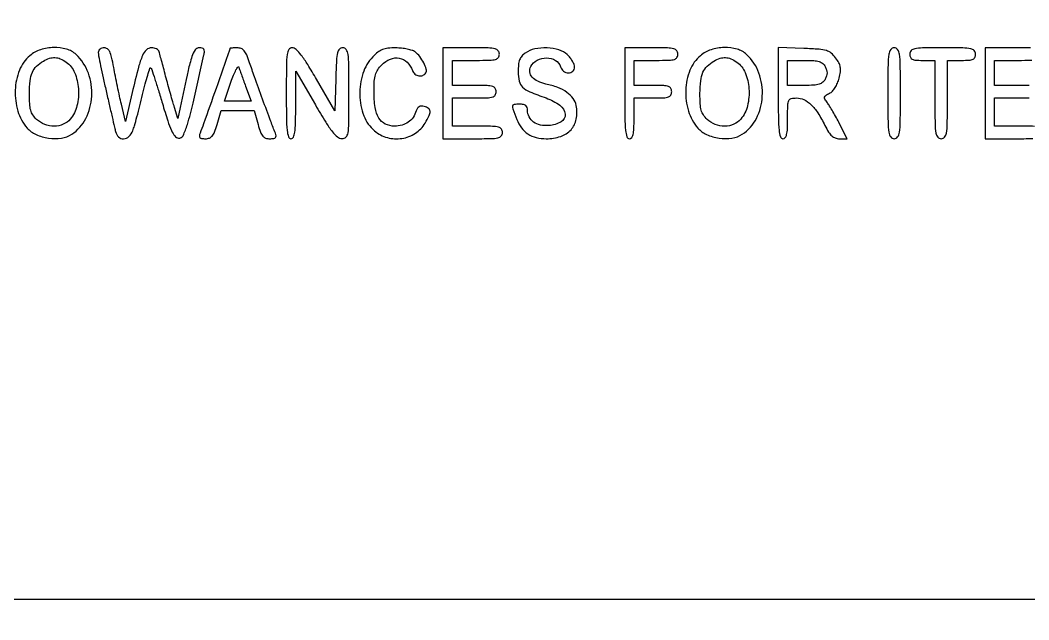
# Model space of a CAD drawing. Extents: x 0 to 1066, y 0 to 761.
# Drawn here: x 853.03 to 880.26, y 336.41 to 352.6 of the extents above; entities that cross this region are included whole.
import ezdxf

# ---------------------------------------------------------------- set-up
doc = ezdxf.new("R2010")
doc.units = 0
doc.header["$MEASUREMENT"] = 0

msp = doc.modelspace()

# ---------------------------------------------------------------- linework, layer by layer
for points in [[(183.390323, 95.266879, 0.000001), (192.989143, 95.254457, 0.000118)], [(479.458836, 95.240684, -0.000004), (502.524384, 95.211821, -0.198594)], [(710.559243, 95.267872, -0.000023), (733.258836, 95.240684, -0.000004), (756.324384, 95.211821, -0.198594)], [(416.092229, 95.24091, -0.000004), (439.072908, 95.212432, -0.198597)], [(542.992229, 95.24091, -0.000004), (565.972908, 95.212432, -0.198597)], [(606.442229, 95.24091, -0.000004), (629.422908, 95.212432, -0.198597)], [(669.892229, 95.24091, -0.000004), (692.872908, 95.212432, -0.198597)], [(880.302522, 351.847249, 0.004487), (879.84, 351.8514), (879.0786, 351.8514), (879.0786, 350.6247), (879.0786, 349.398), (879.8823, 349.398, 0.004147), (880.373009, 349.40207, 0.047763)], [(880.274492, 350.831593, 0.006583), (879.9246, 350.8362), (879.3324, 350.8362), (879.3324, 351.1746), (879.3324, 351.513), (879.9669, 351.513, 0.005909), (880.344926, 351.517467, 0.059311)], [(880.415378, 349.732053, 0.005351), (880.0092, 349.7364), (879.3324, 349.7364), (879.3324, 350.1171), (879.3324, 350.4978), (879.9246, 350.4978, 0.006583), (880.274492, 350.502407, 0.063075)]]:
    msp.add_lwpolyline(points, format="xyb")
for points in [[(409.06215, 749.15415), (40.8618, 749.132981), (40.8618, 380.65769), (40.8618, 12.1824), (501.2973, 12.1824), (961.7328, 12.1824), (961.7328, 380.646631), (961.7328, 749.110861), (961.41555, 749.1633, 0.040886), (961.153339, 749.184871, 0.000002), (934.190609, 749.194398, 0.000089), (904.448031, 749.199508, 0.000054), (869.1804, 749.195529, -0.000029), (813.61687, 749.186499, -0.000004), (696.10453, 749.175037, -0.000004), (556.774728, 749.163736, -0.000004)], [(853.290403, 351.639373, 0.123885), (853.007212, 351.246677, 0.085485), (852.893637, 350.707757, 0.082885), (852.966108, 350.145736, 0.104562), (853.217839, 349.687126, 0.111799), (853.455809, 349.510775, 0.06908), (853.792208, 349.415081, 0.069045), (854.142165, 349.414615, 0.111332), (854.420082, 349.518681, 0.131426), (854.800839, 349.94466, 0.103697), (854.961254, 350.544311, 0.101152), (854.86859, 351.170653, 0.118621), (854.537971, 351.670219, 0.118666), (854.278235, 351.816801, 0.075716), (853.932556, 351.860738, 0.073305), (853.577541, 351.799407, 0.095814)], [(871.394803, 351.639373, 0.123885), (871.111612, 351.246677, 0.085485), (870.998037, 350.707757, 0.082885), (871.070508, 350.145736, 0.104562), (871.322239, 349.687126, 0.111799), (871.560209, 349.510775, 0.06908), (871.896608, 349.415081, 0.069045), (872.246565, 349.414615, 0.111332), (872.524482, 349.518681, 0.131426), (872.905239, 349.94466, 0.103697), (873.065654, 350.544311, 0.101152), (872.97299, 351.170653, 0.118621), (872.642371, 351.670219, 0.118666), (872.382635, 351.816801, 0.075716), (872.036956, 351.860738, 0.073305), (871.681941, 351.799407, 0.095814)], [(873.495, 350.628121, 0.003202), (873.499326, 349.952613, 0.022501), (873.518332, 349.62417, 0.049121), (873.55423, 349.447947, 0.329081), (873.6219, 349.398, 0.232029), (873.683637, 349.42828, 0.108427), (873.722769, 349.5108, 0.047315), (873.743501, 349.666657, 0.00942), (873.7488, 349.9479, -0.00595), (873.753107, 350.309865, -0.096871), (873.779144, 350.427998, -0.238613), (873.84381, 350.481615, -0.056005), (873.987853, 350.4978, -0.111153), (874.189305, 350.452456, -0.081177), (874.37862, 350.321601, -0.058854), (874.56431, 350.094971, -0.025924), (874.756172, 349.75755, 0.021841), (874.855916, 349.578753, 0.069009), (874.94307, 349.473227, 0.100305), (875.035578, 349.417432, 0.085906), (875.147845, 349.398), (875.35905, 349.398), (875.152873, 349.79985, 0.006834), (875.064806, 349.965872, 0.006481), (874.970698, 350.132412, 0.006451), (874.883651, 350.27756, 0.022591), (874.822227, 350.367675, -0.02569), (874.755648, 350.466664, -0.192002), (874.746729, 350.521464, -0.198014), (874.778063, 350.56639, -0.027525), (874.878928, 350.623575, 0.089041), (874.956881, 350.681414, 0.046566), (875.031398, 350.777076, 0.042448), (875.094634, 350.897402, 0.038847), (875.138864, 351.030263, 0.026721), (875.172834, 351.206622, 0.076578), (875.170842, 351.331041, 0.082928), (875.131816, 351.443384, 0.035157), (875.045472, 351.578062, 0.057331), (874.922902, 351.70834, 0.10358), (874.794517, 351.777632, 0.055706), (874.599385, 351.812574, 0.007564), (874.184158, 351.833671), (873.495, 351.858243)], [(854.269497, 351.467639, -0.143223), (854.497198, 351.183323, -0.079931), (854.59966, 350.748153, -0.077332), (854.561465, 350.287018, -0.11509), (854.380196, 349.92675, -0.119537), (854.191784, 349.787195, -0.098447), (853.946127, 349.736552, -0.09388), (853.689677, 349.783262, -0.097006), (853.471403, 349.920347, -0.056872), (853.370483, 350.03944, -0.080028), (853.312587, 350.165796, -0.054705), (853.284763, 350.337524, -0.014142), (853.278291, 350.618297, -0.025001), (853.297355, 350.963155, -0.075567), (853.356782, 351.190138, -0.098225), (853.470237, 351.355005, -0.062967), (853.6563, 351.495419, -0.051006), (853.821066, 351.568758, -0.090781), (853.967714, 351.588795, -0.090761), (854.111971, 351.555581, -0.050966)], [(855.1368, 351.723804, 0.047767), (855.145043, 351.637713, 0.002528), (855.198838, 351.366743, 0.003959), (855.267092, 351.044857, 0.00287), (855.347993, 350.687454, -0.000002), (855.4321, 350.325538, -0.000002), (855.510137, 349.989731, -0.000002), (855.575637, 349.707867, -0.000017), (855.603405, 349.58835, 0.147869), (855.684727, 349.446931, 0.205885), (855.820244, 349.397582, 0.176392), (855.966055, 349.460275, 0.11354), (856.069446, 349.614883, 0.021448), (856.111856, 349.742671, 0.003611), (856.180671, 349.991007, 0.003945), (856.257181, 350.284264, 0.003496), (856.332289, 350.590747, -0.006156), (856.40452, 350.878852, -0.010899), (856.472162, 351.114299, -0.005551), (856.532841, 351.302007, -0.556878), (856.55515, 351.30725, -0.11647), (856.57827, 351.269834, -0.001547), (856.664185, 351.009281, -0.004332), (856.760493, 350.705234, -0.00282), (856.866685, 350.352536, 0.006286), (857.013008, 349.878477, 0.030826), (857.115262, 349.617623, 0.058933), (857.205381, 349.471603, 0.190588), (857.302284, 349.415675, 0.326366), (857.424875, 349.480144, 0.039676), (857.543507, 349.780283, 0.018108), (857.697741, 350.357996, 0.002117), (857.989734, 351.66105, 0.040046), (858.002678, 351.75553, 0.15964), (857.987814, 351.811294, 0.190105), (857.944944, 351.841768, 0.060633), (857.865808, 351.8514, 0.243546), (857.752812, 351.79289, 0.075824), (857.664629, 351.616617, 0.023764), (857.563062, 351.24233, 0.001912), (857.346479, 350.244), (857.283426, 349.9479), (857.193198, 350.244, -0.004222), (857.148612, 350.394872, -0.001439), (857.086359, 350.614654, -0.00143), (857.019005, 350.857756, -0.001648), (856.956196, 351.09, 0.00027), (856.897798, 351.308317, 0.000345), (856.843737, 351.509431, 0.000267), (856.7982, 351.678013, 0.002921), (856.779466, 351.74565, 0.133791), (856.755106, 351.786101, 0.071199), (856.707212, 351.820336, 0.062684), (856.64431, 351.843528, 0.057069), (856.575561, 351.8514, 0.191396), (856.437837, 351.796676, 0.101864), (856.330933, 351.644152, 0.038771), (856.223381, 351.330973, 0.004991), (856.05235, 350.641987), (855.868006, 349.86634), (855.759233, 350.33012, -0.004337), (855.710644, 350.545687, -0.002315), (855.65412, 350.812985, -0.002304), (855.598921, 351.086477, -0.003592), (855.554145, 351.32265, 0.011053), (855.497227, 351.600179, 0.057006), (855.445263, 351.74789, 0.121799), (855.382234, 351.82355, 0.159795), (855.297315, 351.8514, 0.077986), (855.235996, 351.841777, 0.090324), (855.183951, 351.813919, 0.100781), (855.149158, 351.772466, 0.124994)], [(858.689995, 351.83025, -0.084799), (858.683491, 351.792234, -0.000052), (858.31752, 350.753462, -0.000388), (857.981976, 349.803728, -0.009822), (857.884975, 349.54605, 0.060048), (857.865383, 349.472319, 0.230938), (857.879632, 349.428462, 0.170663), (857.927725, 349.404354, 0.031659), (858.027979, 349.398, 0.086283), (858.136094, 349.416797, 0.134827), (858.212923, 349.470759, 0.082591), (858.274996, 349.57777, 0.018432), (858.342468, 349.7787), (858.454876, 350.1594), (858.899843, 350.1594), (859.344811, 350.1594), (859.4514, 349.7787, 0.017944), (859.516785, 349.57379, 0.087286), (859.577012, 349.468331, 0.141822), (859.654234, 349.415952, 0.078722), (859.767546, 349.398, 0.029308), (859.872692, 349.404168, 0.166988), (859.922422, 349.428076, 0.236769), (859.937264, 349.471866, 0.061225), (859.91749, 349.54605, -0.006965), (859.795201, 349.862406, -0.001209), (859.573945, 350.46384, -0.001323), (859.354217, 351.070587, -0.005089), (859.222452, 351.44955, 0.017403), (859.143681, 351.6593, 0.074917), (859.074922, 351.773075, 0.125362), (858.995216, 351.830972, 0.094981), (858.888649, 351.8514, 0.00999), (858.812484, 351.849878, 0.016528), (858.748352, 351.845187, 0.010464), (858.697248, 351.838662, 0.371455)], [(860.2128, 350.6247, 0.003213), (860.217128, 349.951179, 0.022561), (860.236138, 349.6236, 0.049302), (860.272053, 349.447877, 0.328801), (860.3397, 349.398, 0.295501), (860.405072, 349.440331, 0.070336), (860.442806, 349.571031, 0.029944), (860.46284, 349.818594, 0.004715), (860.468437, 350.30745), (860.470274, 351.2169), (860.997187, 350.310757, 0.006242), (861.276561, 349.843824, 0.029041), (861.456282, 349.586537, 0.052989), (861.593526, 349.446038, 0.170079), (861.71445, 349.401307, 0.199339), (861.822731, 349.444073, 0.163117), (861.880425, 349.555506, 0.036571), (861.901504, 349.814381, 0.002034), (861.9048, 350.6247, 0.002367), (861.901169, 351.391872, 0.031318), (861.880784, 351.674183, 0.117824), (861.830977, 351.802877, 0.246563), (861.73856, 351.8514, 0.195513), (861.647755, 351.814482, 0.145553), (861.594452, 351.719056, 0.043894), (861.566939, 351.512793, 0.004128), (861.54821, 351.001518), (861.5241, 350.151636), (861.030917, 351.001518, 0.007787), (860.790838, 351.400783, 0.025041), (860.614001, 351.65541, 0.035073), (860.476147, 351.810318, 0.195814), (860.375267, 351.8514, 0.254619), (860.285261, 351.802388, 0.110911), (860.236751, 351.670558, 0.030502), (860.216487, 351.384386, 0.002427)], [(862.548229, 351.60692, 0.114205), (862.280361, 351.15654, 0.083506), (862.197434, 350.578564, 0.085163), (862.307964, 350.016094, 0.127519), (862.596403, 349.610027, 0.108551), (862.942266, 349.428535, 0.105254), (863.336405, 349.405943, 0.106878), (863.700822, 349.545373, 0.11522), (863.963518, 349.820112, 0.021165), (864.072199, 350.023261, 0.127063), (864.095365, 350.139849, 0.232712), (864.052627, 350.215558, 0.086167), (863.938143, 350.267743, 0.067058), (863.861289, 350.277155, 0.120753), (863.800162, 350.261391, 0.12276), (863.753909, 350.219409, 0.07065), (863.721101, 350.151211, -0.072622), (863.634976, 349.973971, -0.089596), (863.506495, 349.843059, -0.08774), (863.338031, 349.763538, -0.066597), (863.135187, 349.7364, -0.114856), (862.885075, 349.794622, -0.145297), (862.711522, 349.955008, -0.099183), (862.611915, 350.237934, -0.035212), (862.5816, 350.667869, -0.014703), (862.589929, 350.951043, -0.055361), (862.619825, 351.125821, -0.07729), (862.681279, 351.258312, -0.049247), (862.789255, 351.389945, -0.096703), (863.022825, 351.547212, -0.146157), (863.264827, 351.573824, -0.15206), (863.475032, 351.46371, -0.107279), (863.620538, 351.23805, 0.127947), (863.686811, 351.143926, 0.131147), (863.78996, 351.095114, 0.142401), (863.897276, 351.106066, 0.159485), (863.976419, 351.172852, 0.211029), (863.990563, 351.274973, 0.047286), (863.925019, 351.442549, 0.046742), (863.816902, 351.61471, 0.065556), (863.688731, 351.742959, 0.088545), (863.611629, 351.782919, 0.025252), (863.480536, 351.816536, 0.02458), (863.326106, 351.840094, 0.023821), (863.168478, 351.848709, 0.026305), (862.95843, 351.839119, 0.068477), (862.811586, 351.803966, 0.074054), (862.686448, 351.732392, 0.034872)], [(864.4428, 350.6247), (864.4428, 349.398), (865.2465, 349.398, 0.004147), (865.737209, 349.40207, 0.047763), (865.928588, 349.423603, 0.16431), (866.015994, 349.475193, 0.179874), (866.0502, 349.5672, 0.157888), (866.02066, 349.658416, 0.176663), (865.94445, 349.709962, 0.055952), (865.779578, 349.732053, 0.005351), (865.3734, 349.7364), (864.6966, 349.7364), (864.6966, 350.1171), (864.6966, 350.4978), (865.2888, 350.4978, 0.006583), (865.638692, 350.502407, 0.063075), (865.785825, 350.524993, 0.183695), (865.85467, 350.576426, 0.142406), (865.881, 350.667, 0.142406), (865.85467, 350.757574, 0.183695), (865.785825, 350.809007, 0.063075), (865.638692, 350.831593, 0.006583), (865.2888, 350.8362), (864.6966, 350.8362), (864.6966, 351.1746), (864.6966, 351.513), (865.3311, 351.513, 0.005909), (865.709126, 351.517467, 0.059311), (865.865138, 351.53979, 0.180365), (865.937656, 351.591288, 0.150217), (865.9656, 351.6822, 0.17273), (865.932927, 351.773957, 0.168559), (865.849275, 351.82555, 0.050222), (865.666722, 351.847249, 0.004487), (865.2042, 351.8514), (864.4428, 351.8514)], [(866.66355, 351.709744, 0.064007), (866.570752, 351.625532, 0.085808), (866.512951, 351.527965, 0.066535), (866.482434, 351.398074, 0.024477), (866.4732, 351.209558, 0.055339), (866.501837, 350.951612, 0.149321), (866.592073, 350.793124, 0.090969), (866.785844, 350.667462, 0.013145), (867.227297, 350.497457, -0.070637), (867.601795, 350.301369, -0.215768), (867.741551, 350.058624, -0.299828), (867.633796, 349.854264, -0.104684), (867.300004, 349.75307, -0.073735), (867.073538, 349.767005, -0.104161), (866.889247, 349.848473, -0.119079), (866.769923, 349.987312, -0.118782), (866.727, 350.165443, 0.082235), (866.714546, 350.240652, 0.147435), (866.678433, 350.291134, 0.119852), (866.614224, 350.319694, 0.045016), (866.5155, 350.3286, 0.028442), (866.361093, 350.31981, 0.327023), (866.318992, 350.280913, 0.139119), (866.325629, 350.201742, 0.005125), (866.435489, 349.918801, 0.065244), (866.564277, 349.689052, 0.088006), (866.737642, 349.526238, 0.085852), (866.95994, 349.430365, 0.059042), (867.233073, 349.398, 0.079385), (867.622277, 349.460186, 0.130563), (867.900088, 349.640824, 0.137881), (868.042228, 349.927302, 0.093265), (868.042428, 350.294047, 0.114024), (867.958895, 350.484928, 0.079467), (867.78987, 350.649686, 0.063948), (867.540522, 350.7815, 0.038754), (867.219366, 350.874234, -0.060203), (867.002687, 350.946977, -0.103319), (866.851606, 351.061845, -0.141227), (866.787242, 351.200635, -0.162669), (866.811678, 351.343946, -0.149104), (866.985437, 351.517003, -0.123853), (867.239831, 351.579498, -0.133716), (867.479153, 351.5129, -0.183571), (867.616673, 351.339472, 0.153609), (867.698587, 351.222812, 0.157876), (867.831616, 351.175661, 0.194842), (867.947596, 351.218972, 0.210147), (867.996, 351.329053, 0.093821), (867.982333, 351.401246, 0.037607), (867.938483, 351.49217, 0.035541), (867.875123, 351.585663, 0.037508), (867.800197, 351.667453, 0.118482), (867.57447, 351.796194, 0.061394), (867.252123, 351.848156, 0.060569), (866.919956, 351.820254, 0.10142)], [(869.3496, 350.6247, 0.003213), (869.353928, 349.951179, 0.022561), (869.372938, 349.6236, 0.049302), (869.408853, 349.447877, 0.328801), (869.4765, 349.398, 0.232029), (869.538237, 349.42828, 0.108427), (869.577369, 349.5108, 0.047315), (869.598101, 349.666657, 0.00942), (869.6034, 349.9479), (869.6034, 350.4978), (870.111, 350.4978, 0.008455), (870.404698, 350.502767, 0.072107), (870.534, 350.526, 0.188641), (870.595532, 350.577268, 0.12648), (870.6186, 350.667, 0.12648), (870.595532, 350.756732, 0.188641), (870.534, 350.808, 0.072107), (870.404698, 350.831233, 0.008455), (870.111, 350.8362), (869.6034, 350.8362), (869.6034, 351.1746), (869.6034, 351.513), (870.1956, 351.513, 0.006583), (870.545492, 351.517607, 0.063075), (870.692625, 351.540193, 0.183695), (870.76147, 351.591626, 0.142406), (870.7878, 351.6822, 0.165398), (870.756683, 351.773695, 0.1727), (870.676763, 351.825274, 0.052938), (870.503045, 351.847157, 0.004884), (870.0687, 351.8514), (869.3496, 351.8514)], [(872.373897, 351.467639, -0.143223), (872.601598, 351.183323, -0.079931), (872.70406, 350.748153, -0.077332), (872.665865, 350.287018, -0.11509), (872.484596, 349.92675, -0.119537), (872.296184, 349.787195, -0.098447), (872.050527, 349.736552, -0.09388), (871.794077, 349.783262, -0.097006), (871.575803, 349.920347, -0.056872), (871.474883, 350.03944, -0.080028), (871.416987, 350.165796, -0.054705), (871.389163, 350.337524, -0.014142), (871.382691, 350.618297, -0.025001), (871.401755, 350.963155, -0.075567), (871.461182, 351.190138, -0.098225), (871.574637, 351.355005, -0.062967), (871.7607, 351.495419, -0.051006), (871.925466, 351.568758, -0.090781), (872.072114, 351.588795, -0.090761), (872.216371, 351.555581, -0.050966)], [(876.456, 350.6247, 0.002322), (876.459589, 349.851838, 0.031956), (876.480067, 349.572487, 0.123223), (876.530878, 349.446109, 0.240299), (876.6252, 349.398, 0.240299), (876.719522, 349.446109, 0.123223), (876.770333, 349.572487, 0.031956), (876.790811, 349.851838, 0.002322), (876.7944, 350.6247, 0.002322), (876.790811, 351.397562, 0.031956), (876.770333, 351.676912, 0.123223), (876.719522, 351.803291, 0.240299), (876.6252, 351.8514, 0.240299), (876.530878, 351.803291, 0.123223), (876.480067, 351.676912, 0.031956), (876.459589, 351.397562, 0.002322)], [(877.0482, 351.6822, 0.094959), (877.064763, 351.595774, 0.184152), (877.11165, 351.544725, 0.098846), (877.204639, 351.51933, 0.017388), (877.3866, 351.513), (877.725, 351.513), (877.725, 350.4555, 0.002827), (877.728731, 349.795541, 0.036854), (877.749534, 349.551337, 0.138781), (877.800794, 349.440868, 0.218517), (877.8942, 349.398, 0.218517), (877.987606, 349.440868, 0.138781), (878.038866, 349.551337, 0.036854), (878.059669, 349.795541, 0.002827), (878.0634, 350.4555), (878.0634, 351.513), (878.4441, 351.513, 0.013964), (878.653858, 351.518859, 0.090841), (878.756063, 351.54355, 0.188085), (878.806634, 351.594595, 0.102588), (878.8248, 351.6822, 0.193568), (878.787602, 351.774685, 0.15568), (878.692613, 351.826221, 0.043488), (878.483605, 351.847467, 0.003595), (877.9365, 351.8514, 0.003595), (877.389395, 351.847467, 0.043488), (877.180388, 351.826221, 0.15568), (877.085398, 351.774685, 0.193568)], [(859.116155, 350.81505), (859.265944, 350.4132), (858.903638, 350.4132), (858.541332, 350.4132), (858.719143, 350.927618, -0.011999), (858.789893, 351.117424, -0.026422), (858.854917, 351.257859, -0.047278), (858.905234, 351.334501, -0.601846), (858.93166, 351.329468, 0.009837), (858.953496, 351.263295, 0.001488), (859.000171, 351.131923, 0.001668), (859.056262, 350.977156, 0.001442)], [(874.764, 351.3438, -0.049536), (874.800162, 351.256426, -0.073486), (874.812253, 351.1746, -0.073486), (874.800162, 351.092774, -0.049536), (874.764, 351.0054, -0.09537), (874.695105, 350.920475, -0.100861), (874.600866, 350.869233, -0.059921), (874.455832, 350.843248, -0.014397), (874.211123, 350.8362), (873.7488, 350.8362), (873.7488, 351.1746), (873.7488, 351.513), (874.211123, 351.513, -0.014397), (874.455832, 351.505952, -0.059921), (874.600866, 351.479967, -0.100861), (874.695105, 351.428725, -0.09537)]]:
    msp.add_lwpolyline(points, format="xyb", close=True)
msp.add_lwpolyline([(960.8868, 363.3147), (960.8868, 336.9618), (869.3496, 336.9618), (777.8124, 336.9618), (777.8124, 363.3147), (777.8124, 389.6676), (869.3496, 389.6676), (960.8868, 389.6676)], close=True)

doc.saveas('drawing.dxf')
